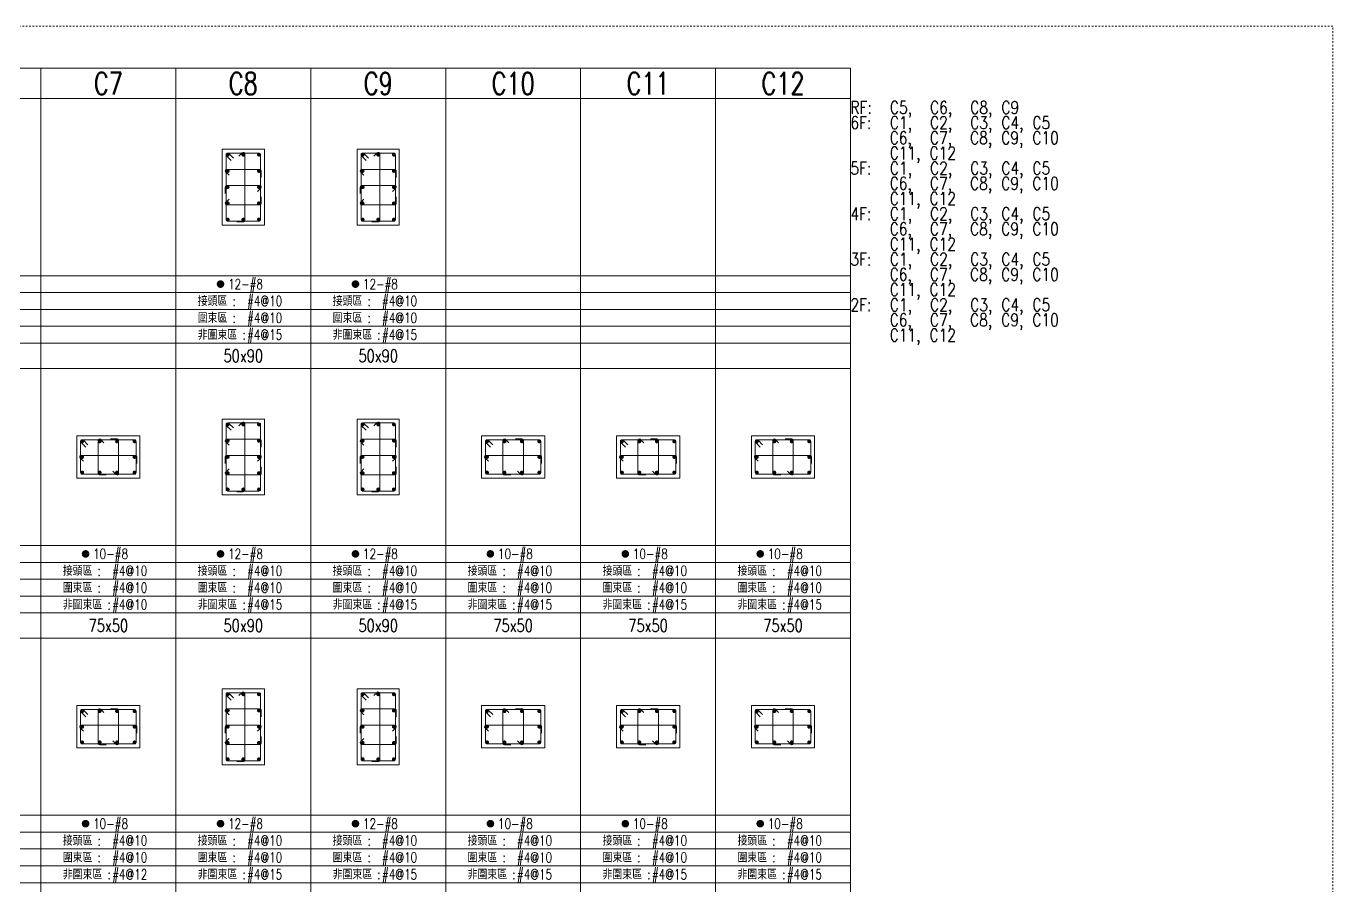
# Model space of a CAD drawing. Header units: millimetres. Extents: x 0 to 6378, y -2056 to 0.
# Drawn here: x 1614 to 3164, y -1020 to 0 of the extents above; entities that cross this region are included whole.
import ezdxf
from ezdxf.enums import TextEntityAlignment as Align

# ---------------------------------------------------------------- set-up
doc = ezdxf.new("R2010")
doc.units = ezdxf.units.MM
doc.linetypes.add('DOT', pattern=[4, 2, -2])
for name, color, linetype in [('GirdBoundary', 3, 'Continuous'), ('GirdInner', 3, 'Continuous'), ('主筋斷面', 3, 'Continuous'), ('圖框', 7, 'DOT'), ('摘要資訊', 4, 'Continuous'), ('文字-主筋根數', 3, 'Continuous'), ('文字-剪力筋', 3, 'Continuous'), ('文字-剪力筋-BC', 3, 'Continuous'), ('文字-剪力筋-圍束區', 3, 'Continuous'), ('文字-斷面尺寸', 3, 'Continuous'), ('文字-柱線名稱', 3, 'Continuous'), ('柱斷面線', 3, 'Continuous'), ('箍筋線', 2, 'Continuous')]:
    doc.layers.add(name, color=color, linetype=linetype)
doc.styles.add('simplex', font='simplex.shx', dxfattribs={"height": 0.2, "bigfont": 'chineset.shx'})
doc.styles.add('txt', font='txt.shx', dxfattribs={"height": 0.2, "bigfont": 'chineset.shx'})

# ---------------------------------------------------------------- blocks, each defined once
blk = doc.blocks.new('Circle_Filled')
at = {"const_width": 0.5}
blk.add_lwpolyline([(-0.25, 0, 1), (0.25, 0, 1)], format="xyb", close=True, dxfattribs=at)

msp = doc.modelspace()

# ---------------------------------------------------------------- linework, layer by layer
at = {"layer": 'GirdBoundary', "lineweight": 5}
for points in [[(1472, -50), (1632, -50)], [(1632, -50), (1792, -50)], [(1792, -50), (1952, -50)], [(1952, -50), (2112, -50)], [(2112, -50), (2272, -50)], [(2272, -50), (2432, -50)], [(2432, -50), (2592, -50)], [(2592, -50), (2592, -86)], [(2592, -86), (2592, -296)], [(2592, -296), (2592, -316)], [(2592, -316), (2592, -336)], [(2592, -336), (2592, -356)], [(2592, -356), (2592, -376)], [(2592, -376), (2592, -406)], [(2592, -406), (2592, -616)], [(2592, -616), (2592, -636)], [(2592, -636), (2592, -656)], [(2592, -656), (2592, -676)], [(2592, -676), (2592, -696)], [(2592, -696), (2592, -726)], [(2592, -726), (2592, -936)], [(2592, -936), (2592, -956)], [(2592, -956), (2592, -976)], [(2592, -976), (2592, -996)], [(2592, -996), (2592, -1016)], [(2592, -1016), (2592, -1046)]]:
    msp.add_lwpolyline(points, dxfattribs=at)
at = {"layer": 'GirdInner', "lineweight": 5}
for points in [[(1632, -50), (1632, -86)], [(1792, -50), (1792, -86)], [(1952, -50), (1952, -86)], [(2112, -50), (2112, -86)], [(2272, -50), (2272, -86)], [(2432, -50), (2432, -86)], [(1472, -86), (1632, -86)], [(1632, -86), (1792, -86)], [(1632, -86), (1632, -296)], [(1792, -86), (1952, -86)], [(1792, -86), (1792, -296)], [(1952, -86), (2112, -86)], [(1952, -86), (1952, -296)], [(2112, -86), (2272, -86)], [(2112, -86), (2112, -296)], [(2272, -86), (2432, -86)], [(2272, -86), (2272, -296)], [(2432, -86), (2592, -86)], [(2432, -86), (2432, -296)], [(1472, -296), (1632, -296)], [(1632, -296), (1792, -296)], [(1632, -296), (1632, -316)], [(1792, -296), (1952, -296)], [(1792, -296), (1792, -316)], [(1952, -296), (2112, -296)], [(1952, -296), (1952, -316)], [(2112, -296), (2272, -296)], [(2112, -296), (2112, -316)], [(2272, -296), (2432, -296)], [(2272, -296), (2272, -316)], [(2432, -296), (2592, -296)], [(2432, -296), (2432, -316)], [(1472, -316), (1632, -316)], [(1632, -316), (1792, -316)], [(1632, -316), (1632, -336)], [(1792, -316), (1952, -316)], [(1792, -316), (1792, -336)], [(1952, -316), (2112, -316)], [(1952, -316), (1952, -336)], [(2112, -316), (2272, -316)], [(2112, -316), (2112, -336)], [(2272, -316), (2432, -316)], [(2272, -316), (2272, -336)], [(2432, -316), (2592, -316)], [(2432, -316), (2432, -336)], [(1472, -336), (1632, -336)], [(1632, -336), (1792, -336)], [(1632, -336), (1632, -356)], [(1792, -336), (1952, -336)], [(1792, -336), (1792, -356)], [(1952, -336), (2112, -336)], [(1952, -336), (1952, -356)], [(2112, -336), (2272, -336)], [(2112, -336), (2112, -356)], [(2272, -336), (2432, -336)], [(2272, -336), (2272, -356)], [(2432, -336), (2592, -336)], [(2432, -336), (2432, -356)], [(1472, -356), (1632, -356)], [(1632, -356), (1792, -356)], [(1632, -356), (1632, -376)], [(1792, -356), (1952, -356)], [(1792, -356), (1792, -376)], [(1952, -356), (2112, -356)], [(1952, -356), (1952, -376)], [(2112, -356), (2272, -356)], [(2112, -356), (2112, -376)], [(2272, -356), (2432, -356)], [(2272, -356), (2272, -376)], [(2432, -356), (2592, -356)], [(2432, -356), (2432, -376)], [(1472, -376), (1632, -376)], [(1632, -376), (1792, -376)], [(1632, -376), (1632, -406)], [(1792, -376), (1952, -376)], [(1792, -376), (1792, -406)], [(1952, -376), (2112, -376)], [(1952, -376), (1952, -406)], [(2112, -376), (2272, -376)], [(2112, -376), (2112, -406)], [(2272, -376), (2432, -376)], [(2272, -376), (2272, -406)], [(2432, -376), (2592, -376)], [(2432, -376), (2432, -406)], [(1472, -406), (1632, -406)], [(1632, -406), (1792, -406)], [(1632, -406), (1632, -616)], [(1792, -406), (1952, -406)], [(1792, -406), (1792, -616)], [(1952, -406), (2112, -406)], [(1952, -406), (1952, -616)], [(2112, -406), (2272, -406)], [(2112, -406), (2112, -616)], [(2272, -406), (2432, -406)], [(2272, -406), (2272, -616)], [(2432, -406), (2592, -406)], [(2432, -406), (2432, -616)], [(1472, -616), (1632, -616)], [(1632, -616), (1792, -616)], [(1632, -616), (1632, -636)], [(1792, -616), (1952, -616)], [(1792, -616), (1792, -636)], [(1952, -616), (2112, -616)], [(1952, -616), (1952, -636)], [(2112, -616), (2272, -616)], [(2112, -616), (2112, -636)], [(2272, -616), (2432, -616)], [(2272, -616), (2272, -636)], [(2432, -616), (2592, -616)], [(2432, -616), (2432, -636)], [(1472, -636), (1632, -636)], [(1632, -636), (1792, -636)], [(1632, -636), (1632, -656)], [(1792, -636), (1952, -636)], [(1792, -636), (1792, -656)], [(1952, -636), (2112, -636)], [(1952, -636), (1952, -656)], [(2112, -636), (2272, -636)], [(2112, -636), (2112, -656)], [(2272, -636), (2432, -636)], [(2272, -636), (2272, -656)], [(2432, -636), (2592, -636)], [(2432, -636), (2432, -656)], [(1472, -656), (1632, -656)], [(1632, -656), (1792, -656)], [(1632, -656), (1632, -676)], [(1792, -656), (1952, -656)], [(1792, -656), (1792, -676)], [(1952, -656), (2112, -656)], [(1952, -656), (1952, -676)], [(2112, -656), (2272, -656)], [(2112, -656), (2112, -676)], [(2272, -656), (2432, -656)], [(2272, -656), (2272, -676)], [(2432, -656), (2592, -656)], [(2432, -656), (2432, -676)], [(1472, -676), (1632, -676)], [(1632, -676), (1792, -676)], [(1632, -676), (1632, -696)], [(1792, -676), (1952, -676)], [(1792, -676), (1792, -696)], [(1952, -676), (2112, -676)], [(1952, -676), (1952, -696)], [(2112, -676), (2272, -676)], [(2112, -676), (2112, -696)], [(2272, -676), (2432, -676)], [(2272, -676), (2272, -696)], [(2432, -676), (2592, -676)], [(2432, -676), (2432, -696)], [(1472, -696), (1632, -696)], [(1632, -696), (1792, -696)], [(1632, -696), (1632, -726)], [(1792, -696), (1952, -696)], [(1792, -696), (1792, -726)], [(1952, -696), (2112, -696)], [(1952, -696), (1952, -726)], [(2112, -696), (2272, -696)], [(2112, -696), (2112, -726)], [(2272, -696), (2432, -696)], [(2272, -696), (2272, -726)], [(2432, -696), (2592, -696)], [(2432, -696), (2432, -726)], [(1472, -726), (1632, -726)], [(1632, -726), (1792, -726)], [(1632, -726), (1632, -936)], [(1792, -726), (1952, -726)], [(1792, -726), (1792, -936)], [(1952, -726), (2112, -726)], [(1952, -726), (1952, -936)], [(2112, -726), (2272, -726)], [(2112, -726), (2112, -936)], [(2272, -726), (2432, -726)], [(2272, -726), (2272, -936)], [(2432, -726), (2592, -726)], [(2432, -726), (2432, -936)], [(1472, -936), (1632, -936)], [(1632, -936), (1792, -936)], [(1632, -936), (1632, -956)], [(1792, -936), (1952, -936)], [(1792, -936), (1792, -956)], [(1952, -936), (2112, -936)], [(1952, -936), (1952, -956)], [(2112, -936), (2272, -936)], [(2112, -936), (2112, -956)], [(2272, -936), (2432, -936)], [(2272, -936), (2272, -956)], [(2432, -936), (2592, -936)], [(2432, -936), (2432, -956)], [(1472, -956), (1632, -956)], [(1632, -956), (1792, -956)], [(1632, -956), (1632, -976)], [(1792, -956), (1952, -956)], [(1792, -956), (1792, -976)], [(1952, -956), (2112, -956)], [(1952, -956), (1952, -976)], [(2112, -956), (2272, -956)], [(2112, -956), (2112, -976)], [(2272, -956), (2432, -956)], [(2272, -956), (2272, -976)], [(2432, -956), (2592, -956)], [(2432, -956), (2432, -976)], [(1472, -976), (1632, -976)], [(1632, -976), (1792, -976)], [(1632, -976), (1632, -996)], [(1792, -976), (1952, -976)], [(1792, -976), (1792, -996)], [(1952, -976), (2112, -976)], [(1952, -976), (1952, -996)], [(2112, -976), (2272, -976)], [(2112, -976), (2112, -996)], [(2272, -976), (2432, -976)], [(2272, -976), (2272, -996)], [(2432, -976), (2592, -976)], [(2432, -976), (2432, -996)], [(1472, -996), (1632, -996)], [(1632, -996), (1792, -996)], [(1632, -996), (1632, -1016)], [(1792, -996), (1952, -996)], [(1792, -996), (1792, -1016)], [(1952, -996), (2112, -996)], [(1952, -996), (1952, -1016)], [(2112, -996), (2272, -996)], [(2112, -996), (2112, -1016)], [(2272, -996), (2432, -996)], [(2272, -996), (2272, -1016)], [(2432, -996), (2592, -996)], [(2432, -996), (2432, -1016)], [(1472, -1016), (1632, -1016)], [(1632, -1016), (1792, -1016)], [(1632, -1016), (1632, -1046)], [(1792, -1016), (1952, -1016)], [(1792, -1016), (1792, -1046)], [(1952, -1016), (2112, -1016)], [(1952, -1016), (1952, -1046)], [(2112, -1016), (2272, -1016)], [(2112, -1016), (2112, -1046)], [(2272, -1016), (2432, -1016)], [(2272, -1016), (2272, -1046)], [(2432, -1016), (2592, -1016)], [(2432, -1016), (2432, -1046)]]:
    msp.add_lwpolyline(points, dxfattribs=at)
at = {"layer": '圖框', "lineweight": 5}
msp.add_lwpolyline([(0, -2056), (3164, -2056), (3164, 0), (0, 0), (0, -2056)], dxfattribs=at)
at = {"layer": '柱斷面線', "lineweight": 5}
for points in [[(1847, -236), (1897, -236), (1897, -146), (1847, -146), (1847, -236)], [(2007, -236), (2057, -236), (2057, -146), (2007, -146), (2007, -236)], [(1847, -556), (1897, -556), (1897, -466), (1847, -466), (1847, -556)], [(2007, -556), (2057, -556), (2057, -466), (2007, -466), (2007, -556)], [(1674.5, -536), (1749.5, -536), (1749.5, -486), (1674.5, -486), (1674.5, -536)], [(2154.5, -536), (2229.5, -536), (2229.5, -486), (2154.5, -486), (2154.5, -536)], [(2314.5, -536), (2389.5, -536), (2389.5, -486), (2314.5, -486), (2314.5, -536)], [(2474.5, -536), (2549.5, -536), (2549.5, -486), (2474.5, -486), (2474.5, -536)], [(1847, -876), (1897, -876), (1897, -786), (1847, -786), (1847, -876)], [(2007, -876), (2057, -876), (2057, -786), (2007, -786), (2007, -876)], [(1674.5, -856), (1749.5, -856), (1749.5, -806), (1674.5, -806), (1674.5, -856)], [(2154.5, -856), (2229.5, -856), (2229.5, -806), (2154.5, -806), (2154.5, -856)], [(2314.5, -856), (2389.5, -856), (2389.5, -806), (2314.5, -806), (2314.5, -856)], [(2474.5, -856), (2549.5, -856), (2549.5, -806), (2474.5, -806), (2474.5, -856)]]:
    msp.add_lwpolyline(points, dxfattribs=at)
at = {"layer": '箍筋線', "lineweight": 5}
for points in [[(1860.3, -156.6), (1854.9, -151.2, 0.668179), (1851.6, -152.5), (1851.6, -229.5, 0.414214), (1853.5, -231.4), (1890.5, -231.4, 0.414214), (1892.4, -229.5), (1892.4, -152.5, 0.414214), (1890.5, -150.6), (1853.5, -150.6, 0.668179), (1852.2, -153.9), (1857.6, -159.3)], [(1866.8, -154.1), (1870.7, -150.2, -0.668179), (1873.9, -151.6), (1873.9, -230.4, -0.414214), (1872, -232.3), (1864.4, -232.3)], [(2020.3, -156.6), (2014.9, -151.2, 0.668179), (2011.6, -152.5), (2011.6, -229.5, 0.414214), (2013.5, -231.4), (2050.5, -231.4, 0.414214), (2052.4, -229.5), (2052.4, -152.5, 0.414214), (2050.5, -150.6), (2013.5, -150.6, 0.668179), (2012.2, -153.9), (2017.6, -159.3)], [(2026.8, -154.1), (2030.7, -150.2, -0.668179), (2033.9, -151.6), (2033.9, -230.4, -0.414214), (2032, -232.3), (2024.4, -232.3)], [(1855.1, -176.9), (1851.2, -173.1, -0.668179), (1852.6, -169.9), (1891.4, -169.9, -0.414214), (1893.3, -171.8), (1893.3, -179.4)], [(2015.1, -176.9), (2011.2, -173.1, -0.668179), (2012.6, -169.9), (2051.4, -169.9, -0.414214), (2053.3, -171.8), (2053.3, -179.4)], [(1888.9, -196.2), (1892.8, -192.3, 0.668179), (1891.4, -189.1), (1852.6, -189.1, 0.414214), (1850.7, -191), (1850.7, -198.6)], [(2048.9, -196.2), (2052.8, -192.3, 0.668179), (2051.4, -189.1), (2012.6, -189.1, 0.414214), (2010.7, -191), (2010.7, -198.6)], [(1855.1, -205.1), (1851.2, -208.9, 0.668179), (1852.6, -212.1), (1891.4, -212.1, 0.414214), (1893.3, -210.2), (1893.3, -202.6)], [(2015.1, -205.1), (2011.2, -208.9, 0.668179), (2012.6, -212.1), (2051.4, -212.1, 0.414214), (2053.3, -210.2), (2053.3, -202.6)], [(1860.3, -476.6), (1854.9, -471.2, 0.668179), (1851.6, -472.5), (1851.6, -549.5, 0.414214), (1853.5, -551.4), (1890.5, -551.4, 0.414214), (1892.4, -549.5), (1892.4, -472.5, 0.414214), (1890.5, -470.6), (1853.5, -470.6, 0.668179), (1852.2, -473.9), (1857.6, -479.3)], [(1866.8, -474.1), (1870.7, -470.2, -0.668179), (1873.9, -471.6), (1873.9, -550.4, -0.414214), (1872, -552.3), (1864.4, -552.3)], [(2020.3, -476.6), (2014.9, -471.2, 0.668179), (2011.6, -472.5), (2011.6, -549.5, 0.414214), (2013.5, -551.4), (2050.5, -551.4, 0.414214), (2052.4, -549.5), (2052.4, -472.5, 0.414214), (2050.5, -470.6), (2013.5, -470.6, 0.668179), (2012.2, -473.9), (2017.6, -479.3)], [(2026.8, -474.1), (2030.7, -470.2, -0.668179), (2033.9, -471.6), (2033.9, -550.4, -0.414214), (2032, -552.3), (2024.4, -552.3)], [(1687.8, -496.6), (1682.4, -491.2, 0.668179), (1679.1, -492.5), (1679.1, -529.5, 0.414214), (1681, -531.4), (1743, -531.4, 0.414214), (1744.9, -529.5), (1744.9, -492.5, 0.414214), (1743, -490.6), (1681, -490.6, 0.668179), (1679.7, -493.9), (1685.1, -499.3)], [(1706.8, -494.1), (1703, -490.2, 0.668179), (1699.8, -491.6), (1699.8, -530.4, 0.414214), (1701.7, -532.3), (1709.3, -532.3)], [(1717.2, -527.9), (1721, -531.8, 0.668179), (1724.2, -530.4), (1724.2, -491.6, 0.414214), (1722.3, -489.7), (1714.7, -489.7)], [(1855.1, -496.9), (1851.2, -493.1, -0.668179), (1852.6, -489.9), (1891.4, -489.9, -0.414214), (1893.3, -491.8), (1893.3, -499.4)], [(2015.1, -496.9), (2011.2, -493.1, -0.668179), (2012.6, -489.9), (2051.4, -489.9, -0.414214), (2053.3, -491.8), (2053.3, -499.4)], [(2167.8, -496.6), (2162.4, -491.2, 0.668179), (2159.1, -492.5), (2159.1, -529.5, 0.414214), (2161, -531.4), (2223, -531.4, 0.414214), (2224.9, -529.5), (2224.9, -492.5, 0.414214), (2223, -490.6), (2161, -490.6, 0.668179), (2159.7, -493.9), (2165.1, -499.3)], [(2186.8, -494.1), (2183, -490.2, 0.668179), (2179.8, -491.6), (2179.8, -530.4, 0.414214), (2181.7, -532.3), (2189.3, -532.3)], [(2197.2, -527.9), (2201, -531.8, 0.668179), (2204.2, -530.4), (2204.2, -491.6, 0.414214), (2202.3, -489.7), (2194.7, -489.7)], [(2327.8, -496.6), (2322.4, -491.2, 0.668179), (2319.1, -492.5), (2319.1, -529.5, 0.414214), (2321, -531.4), (2383, -531.4, 0.414214), (2384.9, -529.5), (2384.9, -492.5, 0.414214), (2383, -490.6), (2321, -490.6, 0.668179), (2319.7, -493.9), (2325.1, -499.3)], [(2346.8, -494.1), (2343, -490.2, 0.668179), (2339.8, -491.6), (2339.8, -530.4, 0.414214), (2341.7, -532.3), (2349.3, -532.3)], [(2357.2, -527.9), (2361, -531.8, 0.668179), (2364.2, -530.4), (2364.2, -491.6, 0.414214), (2362.3, -489.7), (2354.7, -489.7)], [(2487.8, -496.6), (2482.4, -491.2, 0.668179), (2479.1, -492.5), (2479.1, -529.5, 0.414214), (2481, -531.4), (2543, -531.4, 0.414214), (2544.9, -529.5), (2544.9, -492.5, 0.414214), (2543, -490.6), (2481, -490.6, 0.668179), (2479.7, -493.9), (2485.1, -499.3)], [(2506.8, -494.1), (2503, -490.2, 0.668179), (2499.8, -491.6), (2499.8, -530.4, 0.414214), (2501.7, -532.3), (2509.3, -532.3)], [(2517.2, -527.9), (2521, -531.8, 0.668179), (2524.2, -530.4), (2524.2, -491.6, 0.414214), (2522.3, -489.7), (2514.7, -489.7)], [(1682.6, -516.2), (1678.7, -512.3, -0.668179), (1680.1, -509.1), (1743.9, -509.1, -0.414214), (1745.8, -511), (1745.8, -518.6)], [(1888.9, -516.2), (1892.8, -512.3, 0.668179), (1891.4, -509.1), (1852.6, -509.1, 0.414214), (1850.7, -511), (1850.7, -518.6)], [(2048.9, -516.2), (2052.8, -512.3, 0.668179), (2051.4, -509.1), (2012.6, -509.1, 0.414214), (2010.7, -511), (2010.7, -518.6)], [(2162.6, -516.2), (2158.7, -512.3, -0.668179), (2160.1, -509.1), (2223.9, -509.1, -0.414214), (2225.8, -511), (2225.8, -518.6)], [(2322.6, -516.2), (2318.7, -512.3, -0.668179), (2320.1, -509.1), (2383.9, -509.1, -0.414214), (2385.8, -511), (2385.8, -518.6)], [(2482.6, -516.2), (2478.7, -512.3, -0.668179), (2480.1, -509.1), (2543.9, -509.1, -0.414214), (2545.8, -511), (2545.8, -518.6)], [(1855.1, -525.1), (1851.2, -528.9, 0.668179), (1852.6, -532.1), (1891.4, -532.1, 0.414214), (1893.3, -530.2), (1893.3, -522.6)], [(2015.1, -525.1), (2011.2, -528.9, 0.668179), (2012.6, -532.1), (2051.4, -532.1, 0.414214), (2053.3, -530.2), (2053.3, -522.6)], [(1866.8, -794.1), (1870.7, -790.2, -0.668179), (1873.9, -791.6), (1873.9, -870.4, -0.414214), (1872, -872.3), (1864.4, -872.3)], [(2026.8, -794.1), (2030.7, -790.2, -0.668179), (2033.9, -791.6), (2033.9, -870.4, -0.414214), (2032, -872.3), (2024.4, -872.3)], [(1860.3, -796.6), (1854.9, -791.2, 0.668179), (1851.6, -792.5), (1851.6, -869.5, 0.414214), (1853.5, -871.4), (1890.5, -871.4, 0.414214), (1892.4, -869.5), (1892.4, -792.5, 0.414214), (1890.5, -790.6), (1853.5, -790.6, 0.668179), (1852.2, -793.9), (1857.6, -799.3)], [(2020.3, -796.6), (2014.9, -791.2, 0.668179), (2011.6, -792.5), (2011.6, -869.5, 0.414214), (2013.5, -871.4), (2050.5, -871.4, 0.414214), (2052.4, -869.5), (2052.4, -792.5, 0.414214), (2050.5, -790.6), (2013.5, -790.6, 0.668179), (2012.2, -793.9), (2017.6, -799.3)], [(1687.8, -816.6), (1682.4, -811.2, 0.668179), (1679.1, -812.5), (1679.1, -849.5, 0.414214), (1681, -851.4), (1743, -851.4, 0.414214), (1744.9, -849.5), (1744.9, -812.5, 0.414214), (1743, -810.6), (1681, -810.6, 0.668179), (1679.7, -813.9), (1685.1, -819.3)], [(1706.8, -814.1), (1703, -810.2, 0.668179), (1699.8, -811.6), (1699.8, -850.4, 0.414214), (1701.7, -852.3), (1709.3, -852.3)], [(1717.2, -847.9), (1721, -851.8, 0.668179), (1724.2, -850.4), (1724.2, -811.6, 0.414214), (1722.3, -809.7), (1714.7, -809.7)], [(1855.1, -816.9), (1851.2, -813.1, -0.668179), (1852.6, -809.9), (1891.4, -809.9, -0.414214), (1893.3, -811.8), (1893.3, -819.4)], [(2015.1, -816.9), (2011.2, -813.1, -0.668179), (2012.6, -809.9), (2051.4, -809.9, -0.414214), (2053.3, -811.8), (2053.3, -819.4)], [(2167.8, -816.6), (2162.4, -811.2, 0.668179), (2159.1, -812.5), (2159.1, -849.5, 0.414214), (2161, -851.4), (2223, -851.4, 0.414214), (2224.9, -849.5), (2224.9, -812.5, 0.414214), (2223, -810.6), (2161, -810.6, 0.668179), (2159.7, -813.9), (2165.1, -819.3)], [(2186.8, -814.1), (2183, -810.2, 0.668179), (2179.8, -811.6), (2179.8, -850.4, 0.414214), (2181.7, -852.3), (2189.3, -852.3)], [(2197.2, -847.9), (2201, -851.8, 0.668179), (2204.2, -850.4), (2204.2, -811.6, 0.414214), (2202.3, -809.7), (2194.7, -809.7)], [(2327.8, -816.6), (2322.4, -811.2, 0.668179), (2319.1, -812.5), (2319.1, -849.5, 0.414214), (2321, -851.4), (2383, -851.4, 0.414214), (2384.9, -849.5), (2384.9, -812.5, 0.414214), (2383, -810.6), (2321, -810.6, 0.668179), (2319.7, -813.9), (2325.1, -819.3)], [(2346.8, -814.1), (2343, -810.2, 0.668179), (2339.8, -811.6), (2339.8, -850.4, 0.414214), (2341.7, -852.3), (2349.3, -852.3)], [(2357.2, -847.9), (2361, -851.8, 0.668179), (2364.2, -850.4), (2364.2, -811.6, 0.414214), (2362.3, -809.7), (2354.7, -809.7)], [(2487.8, -816.6), (2482.4, -811.2, 0.668179), (2479.1, -812.5), (2479.1, -849.5, 0.414214), (2481, -851.4), (2543, -851.4, 0.414214), (2544.9, -849.5), (2544.9, -812.5, 0.414214), (2543, -810.6), (2481, -810.6, 0.668179), (2479.7, -813.9), (2485.1, -819.3)], [(2506.8, -814.1), (2503, -810.2, 0.668179), (2499.8, -811.6), (2499.8, -850.4, 0.414214), (2501.7, -852.3), (2509.3, -852.3)], [(2517.2, -847.9), (2521, -851.8, 0.668179), (2524.2, -850.4), (2524.2, -811.6, 0.414214), (2522.3, -809.7), (2514.7, -809.7)], [(1682.6, -836.2), (1678.7, -832.3, -0.668179), (1680.1, -829.1), (1743.9, -829.1, -0.414214), (1745.8, -831), (1745.8, -838.6)], [(1888.9, -836.2), (1892.8, -832.3, 0.668179), (1891.4, -829.1), (1852.6, -829.1, 0.414214), (1850.7, -831), (1850.7, -838.6)], [(2048.9, -836.2), (2052.8, -832.3, 0.668179), (2051.4, -829.1), (2012.6, -829.1, 0.414214), (2010.7, -831), (2010.7, -838.6)], [(2162.6, -836.2), (2158.7, -832.3, -0.668179), (2160.1, -829.1), (2223.9, -829.1, -0.414214), (2225.8, -831), (2225.8, -838.6)], [(2322.6, -836.2), (2318.7, -832.3, -0.668179), (2320.1, -829.1), (2383.9, -829.1, -0.414214), (2385.8, -831), (2385.8, -838.6)], [(2482.6, -836.2), (2478.7, -832.3, -0.668179), (2480.1, -829.1), (2543.9, -829.1, -0.414214), (2545.8, -831), (2545.8, -838.6)], [(1855.1, -845.1), (1851.2, -848.9, 0.668179), (1852.6, -852.1), (1891.4, -852.1, 0.414214), (1893.3, -850.2), (1893.3, -842.6)], [(2015.1, -845.1), (2011.2, -848.9, 0.668179), (2012.6, -852.1), (2051.4, -852.1, 0.414214), (2053.3, -850.2), (2053.3, -842.6)]]:
    msp.add_lwpolyline(points, format="xyb", dxfattribs=at)

# ---------------------------------------------------------------- block references
at = {"layer": '主筋斷面', "lineweight": 5}
for p, xscale, yscale in [((1853.5, -152.5), 4.572000026702881, 4.572000026702881), ((1872, -152.5), 4.572000026702881, 4.572000026702881), ((1890.5, -152.5), 4.572000026702881, 4.572000026702881), ((2013.5, -152.5), 4.572000026702881, 4.572000026702881), ((2032, -152.5), 4.572000026702881, 4.572000026702881), ((2050.5, -152.5), 4.572000026702881, 4.572000026702881), ((1853.5, -171.8), 4.572000026702881, 4.572000026702881), ((1890.5, -171.8), 4.572000026702881, 4.572000026702881), ((2013.5, -171.8), 4.572000026702881, 4.572000026702881), ((2050.5, -171.8), 4.572000026702881, 4.572000026702881), ((1853.5, -191), 4.572000026702881, 4.572000026702881), ((1890.5, -191), 4.572000026702881, 4.572000026702881), ((2013.5, -191), 4.572000026702881, 4.572000026702881), ((2050.5, -191), 4.572000026702881, 4.572000026702881), ((1853.5, -210.2), 4.572000026702881, 4.572000026702881), ((1890.5, -210.2), 4.572000026702881, 4.572000026702881), ((2013.5, -210.2), 4.572000026702881, 4.572000026702881), ((2050.5, -210.2), 4.572000026702881, 4.572000026702881), ((1853.5, -229.5), 4.572000026702881, 4.572000026702881), ((1872, -229.5), 4.572000026702881, 4.572000026702881), ((1890.5, -229.5), 4.572000026702881, 4.572000026702881), ((2013.5, -229.5), 4.572000026702881, 4.572000026702881), ((2032, -229.5), 4.572000026702881, 4.572000026702881), ((2050.5, -229.5), 4.572000026702881, 4.572000026702881), ((1845, -306), 9, 9), ((2005, -306), 9, 9), ((1853.5, -472.5), 4.572000026702881, 4.572000026702881), ((1872, -472.5), 4.572000026702881, 4.572000026702881), ((1890.5, -472.5), 4.572000026702881, 4.572000026702881), ((2013.5, -472.5), 4.572000026702881, 4.572000026702881), ((2032, -472.5), 4.572000026702881, 4.572000026702881), ((2050.5, -472.5), 4.572000026702881, 4.572000026702881), ((1681, -492.5), 4.572000026702881, 4.572000026702881), ((1701.7, -492.5), 4.572000026702881, 4.572000026702881), ((1722.3, -492.5), 4.572000026702881, 4.572000026702881), ((1743, -492.5), 4.572000026702881, 4.572000026702881), ((1853.5, -491.8), 4.572000026702881, 4.572000026702881), ((1890.5, -491.8), 4.572000026702881, 4.572000026702881), ((2013.5, -491.8), 4.572000026702881, 4.572000026702881), ((2050.5, -491.8), 4.572000026702881, 4.572000026702881), ((2161, -492.5), 4.572000026702881, 4.572000026702881), ((2181.7, -492.5), 4.572000026702881, 4.572000026702881), ((2202.3, -492.5), 4.572000026702881, 4.572000026702881), ((2223, -492.5), 4.572000026702881, 4.572000026702881), ((2321, -492.5), 4.572000026702881, 4.572000026702881), ((2341.7, -492.5), 4.572000026702881, 4.572000026702881), ((2362.3, -492.5), 4.572000026702881, 4.572000026702881), ((2383, -492.5), 4.572000026702881, 4.572000026702881), ((2481, -492.5), 4.572000026702881, 4.572000026702881), ((2501.7, -492.5), 4.572000026702881, 4.572000026702881), ((2522.3, -492.5), 4.572000026702881, 4.572000026702881), ((2543, -492.5), 4.572000026702881, 4.572000026702881), ((1681, -511), 4.572000026702881, 4.572000026702881), ((1743, -511), 4.572000026702881, 4.572000026702881), ((1853.5, -511), 4.572000026702881, 4.572000026702881), ((1890.5, -511), 4.572000026702881, 4.572000026702881), ((2013.5, -511), 4.572000026702881, 4.572000026702881), ((2050.5, -511), 4.572000026702881, 4.572000026702881), ((2161, -511), 4.572000026702881, 4.572000026702881), ((2223, -511), 4.572000026702881, 4.572000026702881), ((2321, -511), 4.572000026702881, 4.572000026702881), ((2383, -511), 4.572000026702881, 4.572000026702881), ((2481, -511), 4.572000026702881, 4.572000026702881), ((2543, -511), 4.572000026702881, 4.572000026702881), ((1681, -529.5), 4.572000026702881, 4.572000026702881), ((1701.7, -529.5), 4.572000026702881, 4.572000026702881), ((1722.3, -529.5), 4.572000026702881, 4.572000026702881), ((1743, -529.5), 4.572000026702881, 4.572000026702881), ((1853.5, -530.2), 4.572000026702881, 4.572000026702881), ((1890.5, -530.2), 4.572000026702881, 4.572000026702881), ((2013.5, -530.2), 4.572000026702881, 4.572000026702881), ((2050.5, -530.2), 4.572000026702881, 4.572000026702881), ((2161, -529.5), 4.572000026702881, 4.572000026702881), ((2181.7, -529.5), 4.572000026702881, 4.572000026702881), ((2202.3, -529.5), 4.572000026702881, 4.572000026702881), ((2223, -529.5), 4.572000026702881, 4.572000026702881), ((2321, -529.5), 4.572000026702881, 4.572000026702881), ((2341.7, -529.5), 4.572000026702881, 4.572000026702881), ((2362.3, -529.5), 4.572000026702881, 4.572000026702881), ((2383, -529.5), 4.572000026702881, 4.572000026702881), ((2481, -529.5), 4.572000026702881, 4.572000026702881), ((2501.7, -529.5), 4.572000026702881, 4.572000026702881), ((2522.3, -529.5), 4.572000026702881, 4.572000026702881), ((2543, -529.5), 4.572000026702881, 4.572000026702881), ((1853.5, -549.5), 4.572000026702881, 4.572000026702881), ((1872, -549.5), 4.572000026702881, 4.572000026702881), ((1890.5, -549.5), 4.572000026702881, 4.572000026702881), ((2013.5, -549.5), 4.572000026702881, 4.572000026702881), ((2032, -549.5), 4.572000026702881, 4.572000026702881), ((2050.5, -549.5), 4.572000026702881, 4.572000026702881), ((1685, -626), 9, 9), ((1845, -626), 9, 9), ((2005, -626), 9, 9), ((2165, -626), 9, 9), ((2325, -626), 9, 9), ((2485, -626), 9, 9), ((1853.5, -792.5), 4.572000026702881, 4.572000026702881), ((1872, -792.5), 4.572000026702881, 4.572000026702881), ((1890.5, -792.5), 4.572000026702881, 4.572000026702881), ((2013.5, -792.5), 4.572000026702881, 4.572000026702881), ((2032, -792.5), 4.572000026702881, 4.572000026702881), ((2050.5, -792.5), 4.572000026702881, 4.572000026702881), ((1681, -812.5), 4.572000026702881, 4.572000026702881), ((1701.7, -812.5), 4.572000026702881, 4.572000026702881), ((1722.3, -812.5), 4.572000026702881, 4.572000026702881), ((1743, -812.5), 4.572000026702881, 4.572000026702881), ((1853.5, -811.8), 4.572000026702881, 4.572000026702881), ((1890.5, -811.8), 4.572000026702881, 4.572000026702881), ((2013.5, -811.8), 4.572000026702881, 4.572000026702881), ((2050.5, -811.8), 4.572000026702881, 4.572000026702881), ((2161, -812.5), 4.572000026702881, 4.572000026702881), ((2181.7, -812.5), 4.572000026702881, 4.572000026702881), ((2202.3, -812.5), 4.572000026702881, 4.572000026702881), ((2223, -812.5), 4.572000026702881, 4.572000026702881), ((2321, -812.5), 4.572000026702881, 4.572000026702881), ((2341.7, -812.5), 4.572000026702881, 4.572000026702881), ((2362.3, -812.5), 4.572000026702881, 4.572000026702881), ((2383, -812.5), 4.572000026702881, 4.572000026702881), ((2481, -812.5), 4.572000026702881, 4.572000026702881), ((2501.7, -812.5), 4.572000026702881, 4.572000026702881), ((2522.3, -812.5), 4.572000026702881, 4.572000026702881), ((2543, -812.5), 4.572000026702881, 4.572000026702881), ((1681, -831), 4.572000026702881, 4.572000026702881), ((1743, -831), 4.572000026702881, 4.572000026702881), ((1853.5, -831), 4.572000026702881, 4.572000026702881), ((1890.5, -831), 4.572000026702881, 4.572000026702881), ((2013.5, -831), 4.572000026702881, 4.572000026702881), ((2050.5, -831), 4.572000026702881, 4.572000026702881), ((2161, -831), 4.572000026702881, 4.572000026702881), ((2223, -831), 4.572000026702881, 4.572000026702881), ((2321, -831), 4.572000026702881, 4.572000026702881), ((2383, -831), 4.572000026702881, 4.572000026702881), ((2481, -831), 4.572000026702881, 4.572000026702881), ((2543, -831), 4.572000026702881, 4.572000026702881), ((1681, -849.5), 4.572000026702881, 4.572000026702881), ((1701.7, -849.5), 4.572000026702881, 4.572000026702881), ((1722.3, -849.5), 4.572000026702881, 4.572000026702881), ((1743, -849.5), 4.572000026702881, 4.572000026702881), ((1853.5, -850.2), 4.572000026702881, 4.572000026702881), ((1890.5, -850.2), 4.572000026702881, 4.572000026702881), ((2013.5, -850.2), 4.572000026702881, 4.572000026702881), ((2050.5, -850.2), 4.572000026702881, 4.572000026702881), ((2161, -849.5), 4.572000026702881, 4.572000026702881), ((2181.7, -849.5), 4.572000026702881, 4.572000026702881), ((2202.3, -849.5), 4.572000026702881, 4.572000026702881), ((2223, -849.5), 4.572000026702881, 4.572000026702881), ((2321, -849.5), 4.572000026702881, 4.572000026702881), ((2341.7, -849.5), 4.572000026702881, 4.572000026702881), ((2362.3, -849.5), 4.572000026702881, 4.572000026702881), ((2383, -849.5), 4.572000026702881, 4.572000026702881), ((2481, -849.5), 4.572000026702881, 4.572000026702881), ((2501.7, -849.5), 4.572000026702881, 4.572000026702881), ((2522.3, -849.5), 4.572000026702881, 4.572000026702881), ((2543, -849.5), 4.572000026702881, 4.572000026702881), ((1853.5, -869.5), 4.572000026702881, 4.572000026702881), ((1872, -869.5), 4.572000026702881, 4.572000026702881), ((1890.5, -869.5), 4.572000026702881, 4.572000026702881), ((2013.5, -869.5), 4.572000026702881, 4.572000026702881), ((2032, -869.5), 4.572000026702881, 4.572000026702881), ((2050.5, -869.5), 4.572000026702881, 4.572000026702881), ((1685, -946), 9, 9), ((1845, -946), 9, 9), ((2005, -946), 9, 9), ((2165, -946), 9, 9), ((2325, -946), 9, 9), ((2485, -946), 9, 9)]:
    msp.add_blockref('Circle_Filled', p, dxfattribs=dict(at, xscale=xscale, yscale=yscale))

# ---------------------------------------------------------------- texts
at = {"layer": '摘要資訊', "style": 'txt', "width": 0.8}
for s, p in [('RF:', (2592, -104)), (' C5,  C6,  C8, C9', (2628, -104)), ('6F:', (2592, -122)), (' C1,  C2,  C3, C4, C5', (2628, -122)), ('    C6,  C7,  C8, C9, C10', (2592, -140)), ('    C11, C12', (2592, -158)), ('5F:', (2592, -176)), (' C1,  C2,  C3, C4, C5', (2628, -176)), ('    C6,  C7,  C8, C9, C10', (2592, -194)), ('    C11, C12', (2592, -212)), ('4F:', (2592, -230)), (' C1,  C2,  C3, C4, C5', (2628, -230)), ('    C6,  C7,  C8, C9, C10', (2592, -248)), ('    C11, C12', (2592, -266)), ('3F:', (2592, -284)), (' C1,  C2,  C3, C4, C5', (2628, -284)), ('    C6,  C7,  C8, C9, C10', (2592, -302)), ('    C11, C12', (2592, -320)), ('2F:', (2592, -338)), (' C1,  C2,  C3, C4, C5', (2628, -338)), ('    C6,  C7,  C8, C9, C10', (2592, -356)), ('    C11, C12', (2592, -374))]:
    msp.add_text(s, height=15, dxfattribs=at).set_placement(p)
at = {"layer": '文字-主筋根數', "style": 'simplex', "width": 0.75}
for s, p in [('12-#8', (1854, -306)), ('12-#8', (2014, -306)), ('10-#8', (1694, -626)), ('12-#8', (1854, -626)), ('12-#8', (2014, -626)), ('10-#8', (2174, -626)), ('10-#8', (2334, -626)), ('10-#8', (2494, -626)), ('10-#8', (1694, -946)), ('12-#8', (1854, -946)), ('12-#8', (2014, -946)), ('10-#8', (2174, -946)), ('10-#8', (2334, -946)), ('10-#8', (2494, -946))]:
    msp.add_text(s, height=12, dxfattribs=at).set_placement(p, align=Align.MIDDLE_LEFT)
at = {"layer": '文字-剪力筋', "style": 'simplex', "width": 0.75}
for s, p in [('非圍束區 :', (1818, -366)), ('#4@15', (1876.5, -366)), ('非圍束區 :', (1978, -366)), ('#4@15', (2036.5, -366)), ('非圍束區 :', (1658, -686)), ('#4@10', (1716.5, -686)), ('非圍束區 :', (1818, -686)), ('#4@15', (1876.5, -686)), ('非圍束區 :', (1978, -686)), ('#4@15', (2036.5, -686)), ('非圍束區 :', (2138, -686)), ('#4@15', (2196.5, -686)), ('非圍束區 :', (2298, -686)), ('#4@15', (2356.5, -686)), ('非圍束區 :', (2458, -686)), ('#4@15', (2516.5, -686)), ('非圍束區 :', (1658, -1006)), ('#4@12', (1716.5, -1006)), ('非圍束區 :', (1818, -1006)), ('#4@15', (1876.5, -1006)), ('非圍束區 :', (1978, -1006)), ('#4@15', (2036.5, -1006)), ('非圍束區 :', (2138, -1006)), ('#4@15', (2196.5, -1006)), ('非圍束區 :', (2298, -1006)), ('#4@15', (2356.5, -1006)), ('非圍束區 :', (2458, -1006)), ('#4@15', (2516.5, -1006))]:
    msp.add_text(s, height=12, dxfattribs=at).set_placement(p, align=Align.MIDDLE_LEFT)
at = {"layer": '文字-剪力筋-BC', "style": 'simplex', "width": 0.75}
for s, p in [('接頭區 :', (1818, -326)), ('#4@10', (1876.5, -326)), ('接頭區 :', (1978, -326)), ('#4@10', (2036.5, -326)), ('接頭區 :', (1658, -646)), ('#4@10', (1716.5, -646)), ('接頭區 :', (1818, -646)), ('#4@10', (1876.5, -646)), ('接頭區 :', (1978, -646)), ('#4@10', (2036.5, -646)), ('接頭區 :', (2138, -646)), ('#4@10', (2196.5, -646)), ('接頭區 :', (2298, -646)), ('#4@10', (2356.5, -646)), ('接頭區 :', (2458, -646)), ('#4@10', (2516.5, -646)), ('接頭區 :', (1658, -966)), ('#4@10', (1716.5, -966)), ('接頭區 :', (1818, -966)), ('#4@10', (1876.5, -966)), ('接頭區 :', (1978, -966)), ('#4@10', (2036.5, -966)), ('接頭區 :', (2138, -966)), ('#4@10', (2196.5, -966)), ('接頭區 :', (2298, -966)), ('#4@10', (2356.5, -966)), ('接頭區 :', (2458, -966)), ('#4@10', (2516.5, -966))]:
    msp.add_text(s, height=12, dxfattribs=at).set_placement(p, align=Align.MIDDLE_LEFT)
at = {"layer": '文字-剪力筋-圍束區', "style": 'simplex', "width": 0.75}
for s, p in [('圍束區 :', (1818, -346)), ('#4@10', (1876.5, -346)), ('圍束區 :', (1978, -346)), ('#4@10', (2036.5, -346)), ('圍束區 :', (1658, -666)), ('#4@10', (1716.5, -666)), ('圍束區 :', (1818, -666)), ('#4@10', (1876.5, -666)), ('圍束區 :', (1978, -666)), ('#4@10', (2036.5, -666)), ('圍束區 :', (2138, -666)), ('#4@10', (2196.5, -666)), ('圍束區 :', (2298, -666)), ('#4@10', (2356.5, -666)), ('圍束區 :', (2458, -666)), ('#4@10', (2516.5, -666)), ('圍束區 :', (1658, -986)), ('#4@10', (1716.5, -986)), ('圍束區 :', (1818, -986)), ('#4@10', (1876.5, -986)), ('圍束區 :', (1978, -986)), ('#4@10', (2036.5, -986)), ('圍束區 :', (2138, -986)), ('#4@10', (2196.5, -986)), ('圍束區 :', (2298, -986)), ('#4@10', (2356.5, -986)), ('圍束區 :', (2458, -986)), ('#4@10', (2516.5, -986))]:
    msp.add_text(s, height=12, dxfattribs=at).set_placement(p, align=Align.MIDDLE_LEFT)
at = {"layer": '文字-斷面尺寸', "style": 'simplex', "width": 0.75}
for s, p in [('50x90', (1872, -391)), ('50x90', (2032, -391)), ('75x50', (1712, -711)), ('50x90', (1872, -711)), ('50x90', (2032, -711)), ('75x50', (2192, -711)), ('75x50', (2352, -711)), ('75x50', (2512, -711))]:
    msp.add_text(s, height=15, dxfattribs=at).set_placement(p, align=Align.MIDDLE)
at = {"layer": '文字-柱線名稱', "style": 'simplex', "width": 0.75}
for s, p in [('C7', (1712, -68)), ('C8', (1872, -68)), ('C9', (2032, -68)), ('C10', (2192, -68)), ('C11', (2352, -68)), ('C12', (2512, -68))]:
    msp.add_text(s, height=26, dxfattribs=at).set_placement(p, align=Align.MIDDLE)

doc.saveas('drawing.dxf')
